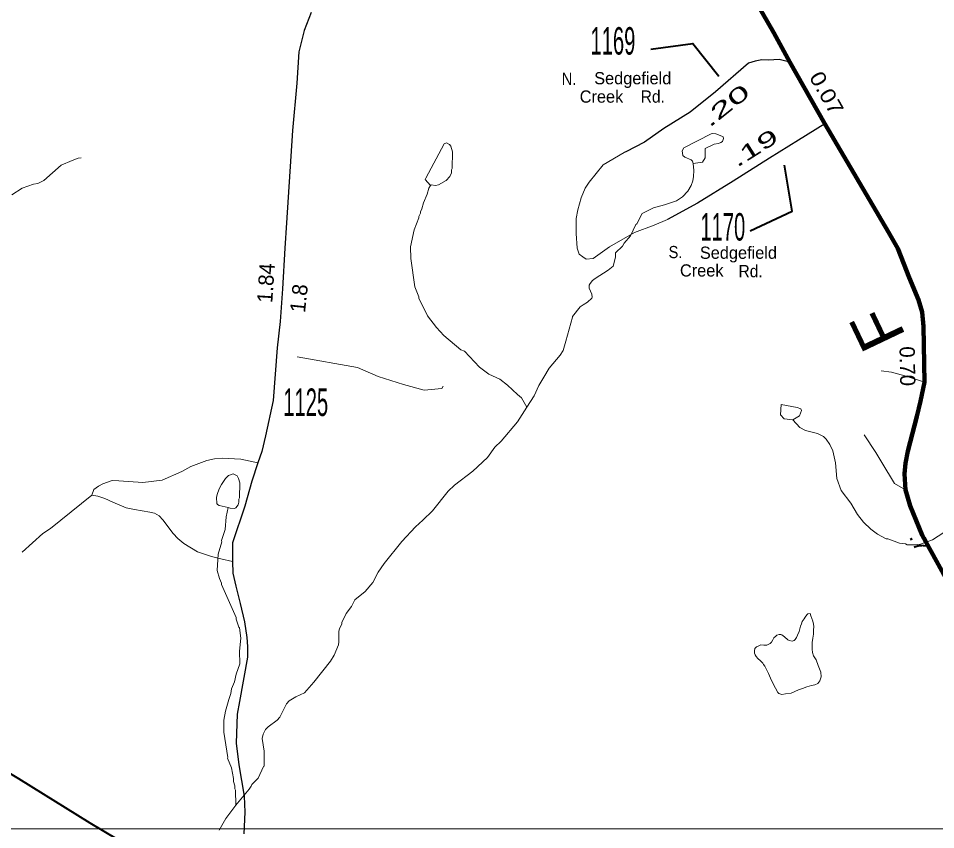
# Model space of a CAD drawing. Extents: x 472450 to 514595, y 155055 to 196778.
# Drawn here: x 480117 to 481620, y 162045 to 163374 of the extents above; entities that cross this region are included whole.
import ezdxf
from ezdxf.enums import TextEntityAlignment as Align

# ---------------------------------------------------------------- set-up
doc = ezdxf.new("R2010")
doc.units = 0
doc.header["$LTSCALE"] = 10
for name, color, linetype, lineweight in [('11', 7, 'Continuous', 40), ('17', 7, 'Continuous', 13), ('22', 7, 'Continuous', 13), ('29', 7, 'Continuous', 120), ('32', 7, 'Continuous', 25), ('35', 7, 'Continuous', 13), ('56', 7, 'Continuous', 40), ('62', 7, 'Continuous', 13), ('63', 7, 'Continuous', 13), ('8', 7, 'Continuous', 25)]:
    doc.layers.add(name, color=color, linetype=linetype, lineweight=lineweight)

msp = doc.modelspace()

# ---------------------------------------------------------------- linework, layer by layer
at = {"layer": '11'}
for points in [[(481153.17, 163323.45), (481222.3, 163332.37), (481264.67, 163278.82)], [(481316.29, 163025.98), (481385.08, 163057.9), (481372.11, 163133.18)]]:
    msp.add_lwpolyline(points, dxfattribs=at)
at = {"layer": '29'}
for points in [[(481380.99, 163301.89), (481354.65, 163350.16), (481328.12, 163396.48), (481307.96, 163428.39), (481277.72, 163481.4), (481259.14, 163526.08), (481242.72, 163573.92), (481228.67, 163611.89), (481195.39, 163713.01), (481176.4, 163762.93), (481172.51, 163778.42), (481166.17, 163803.68), (481148.28, 163848.37), (481131.73, 163910.3), (481111.15, 163972.41), (481097.88, 164008.95), (481079.51, 164060.54), (481077.72, 164065.57)], [(481781.03, 162170.86), (481773.36, 162189.86), (481745.63, 162254.39), (481651.2, 162430.93), (481598.15, 162527.17), (481578.52, 162575.55), (481570.56, 162601.29), (481568.97, 162627.54), (481570.56, 162645.04), (481574.27, 162665.11), (481589.13, 162721.73), (481595.49, 162746.95), (481601.86, 162777.83), (481600.27, 162868.93), (481598.15, 162892.6), (481591.78, 162912.67), (481576.93, 162949.22), (481567.91, 162971.86), (481557.83, 162996.57), (481542.97, 163023.33), (481438.28, 163201.04), (481380.99, 163301.89)]]:
    msp.add_lwpolyline(points, dxfattribs=at)
at = {"layer": '32'}
for points in [[(480596.65, 163383.22), (480584.89, 163353.76), (480576.4, 163318.76), (480573.22, 163267.81), (480565.79, 163190.09), (480556.24, 163038.77), (480553.59, 162997.08), (480549.34, 162930.69), (480545.63, 162877.16), (480540.86, 162833.93), (480534.4, 162748.07), (480521.95, 162689.71), (480515.52, 162664.22), (480509.17, 162645.99), (480499.48, 162615.7), (480487.81, 162574.53), (480467.65, 162514.82), (480467.65, 162483.94), (480468.18, 162464.9), (480472.95, 162443.8), (480480.38, 162415.49), (480487.28, 162385.12), (480490.99, 162359.39), (480492.05, 162344.98), (480492.05, 162327.48), (480479.1, 162254.93), (480475.15, 162234.28), (480473.48, 162186.45), (480478.26, 162150.94), (480486.74, 162099.99), (480487.81, 162073.74), (480486.21, 162038.22)], [(481380.99, 163301.89), (481363.85, 163306.38), (481346.16, 163305.38), (481335.02, 163305.89), (481324.41, 163303.83), (481313.27, 163300.23), (481259.48, 163253.19), (481218, 163220.16), (481174.45, 163193.1), (481143.04, 163170.73), (481112.24, 163155.02), (481109.8, 163153.88)], [(481438.28, 163201.04), (481395.4, 163174.44), (481347.69, 163144.83), (481288.29, 163107.22), (481229.87, 163070.79), (481180.41, 163044.11)]]:
    msp.add_lwpolyline(points, dxfattribs=at)
at = {"layer": '35'}
for points in [[(481180.41, 163044.11), (481158.67, 163035.04), (481126.25, 163023.1), (481085.64, 162999.28), (481058.63, 162980.61), (481047.48, 162979.58), (481041.65, 162983.19), (481035.81, 162987.3), (481032.63, 162997.08), (481031.08, 163021.42), (481030.84, 163045.82), (481033.45, 163060.41), (481039.27, 163079.87), (481045.56, 163095.6), (481052.41, 163105.28), (481075.41, 163133.86), (481109.8, 163153.88)], [(480573.63, 162819.48), (480672.42, 162801.94), (480706.23, 162787.18), (480747.77, 162773.98), (480781.83, 162764.92), (480810.67, 162767.49), (480812.76, 162771.2)], [(481530.77, 162796.35), (481547.75, 162794.3), (481573.21, 162787.09), (481601.86, 162777.83)], [(481570.56, 162601.29), (481552.52, 162612.1), (481547.75, 162619.82), (481536.61, 162638.35), (481522.28, 162662.54), (481502.77, 162691.36)], [(480237.02, 162592.61), (480240.2, 162602.31), (480248.24, 162607.7), (480254.96, 162611.28), (480270.31, 162616.52), (480281.29, 162616.36), (480320.86, 162613.37), (480352.59, 162617.18), (480384.53, 162631.36), (480399.27, 162639.66), (480425.64, 162649.68), (480437.89, 162652.55), (480450.72, 162653.57), (480481.18, 162651.92), (480509.17, 162645.99)], [(480122.86, 162499.16), (480156.84, 162529.76), (480169.14, 162538.11), (480237.02, 162592.61)], [(480237.02, 162592.61), (480246.75, 162591.26), (480258.26, 162587.43), (480271.61, 162581.12), (480293.45, 162572.27), (480306.8, 162569.07), (480332.33, 162565.02), (480339.67, 162563.1), (480347.51, 162558.68), (480353.49, 162552.52), (480370.29, 162529.74), (480378.05, 162521.65), (480387.71, 162513.59), (480410.06, 162499.85), (480433.14, 162492.25), (480448.31, 162488.34), (480467.65, 162483.94)]]:
    msp.add_lwpolyline(points, dxfattribs=at)
at = {"layer": '56'}
msp.add_lwpolyline([(480472.22, 161914.6), (480419.6, 161945.99), (480351.97, 161985.59), (480234.32, 162055.29), (480117.35, 162128.02), (479994.83, 162200.87), (479866.99, 162278.7), (479778.25, 162330.25), (479724.57, 162362.86), (479684.13, 162386.73), (479628.59, 162418.22), (479556.7, 162454.79), (479466.5, 162494.17), (479396.38, 162525.29), (479339.51, 162551.25), (479269.36, 162583.59), (479197.39, 162616.5), (479135.08, 162645.02), (479082.58, 162668.98)], dxfattribs=at)
at = {"layer": '62'}
for points in [[(481222.47, 163136.23), (481221.31, 163140), (481219.47, 163141.8), (481209.19, 163146.25), (481205.56, 163149.33), (481204.44, 163156.59), (481207.53, 163161.53), (481252.41, 163184.64), (481254.84, 163185.09), (481259.72, 163184.5), (481269.47, 163180.8), (481271.88, 163179.5), (481272.44, 163176.98), (481270.53, 163172.28), (481268.06, 163170.33), (481264.41, 163168.64), (481257.06, 163167.55), (481242.28, 163160.34), (481242.09, 163145.09), (481237.72, 163138.42)], [(480792, 163099.88), (480793.28, 163101.09), (480800.56, 163100.2), (480805.47, 163101.36), (480817.75, 163108.11), (480823.94, 163114.73), (480826.44, 163120.69), (480826.53, 163125.44), (480827.75, 163127.92), (480828.19, 163154.92), (480825.25, 163164.48), (480823.5, 163167.02), (480818.62, 163170.12), (480814.31, 163168.45), (480784.25, 163112.03), (480783.62, 163109.8)], [(481385.91, 162716.25), (481396.97, 162722.78), (481400.16, 162731.72), (481398.97, 162734.25), (481392.88, 162736.12), (481366.72, 162741.41), (481365.88, 162724.41), (481371.88, 162717.55)], [(480460.53, 162572.31), (480463.59, 162571.5), (480470.91, 162570.86), (480473.34, 162572.05), (480477.09, 162576.98), (480477.78, 162581.22), (480477.81, 162585.97), (480479.06, 162588.45), (480479.44, 162612.95), (480477.72, 162620.23), (480475.34, 162624.53), (480468.66, 162627.67), (480461.28, 162624.81), (480456.38, 162619.92), (480449.5, 162610.3), (480445.78, 162602.88), (480442.59, 162593.94), (480441.31, 162588.95), (480441.75, 162579.19), (480442.94, 162577.42), (480445.97, 162575.61)], [(481340.38, 162312.5), (481346.34, 162300.88), (481349.25, 162292.81), (481353.41, 162284.97), (481357.53, 162276.39), (481361.16, 162269.56), (481362.94, 162267.78), (481367.78, 162266.42), (481373.88, 162267.55), (481383.09, 162268.62), (481389.19, 162271), (481395.31, 162273.88), (481402.06, 162276.23), (481408.78, 162278.61), (481416.78, 162280.95), (481422.31, 162282.08), (481427.16, 162284.48), (481430.31, 162288.67), (481432.22, 162295.39), (481431.72, 162302.66), (481429.97, 162308.19), (481427.62, 162313.73), (481424.06, 162322.81), (481419.88, 162329.66), (481418.19, 162335.19), (481417.59, 162340.7), (481417.72, 162345.7), (481417.84, 162351.7), (481418.53, 162358.44), (481419.84, 162365.17), (481419.91, 162371.67), (481420.62, 162377.91), (481420.06, 162381.42), (481418.91, 162386.45), (481415.38, 162395.03), (481414.22, 162398.8), (481410.53, 162398.62), (481408.69, 162396.91), (481406.22, 162393.2), (481404.34, 162390.25), (481401.19, 162386.06), (481399.94, 162381.83), (481398.66, 162378.11), (481397.41, 162373.88), (481396.12, 162369.66), (481393.56, 162363.7), (481392.28, 162359.47), (481389.84, 162356.27), (481387.94, 162354.56), (481384.94, 162353.88), (481380.06, 162354.72), (481377.66, 162356.02), (481372.19, 162360.88), (481368, 162363.97), (481366.12, 162364.75), (481363.69, 162364.55), (481360.03, 162363.38), (481358.19, 162361.66), (481355.09, 162359.22), (481353.19, 162355.77), (481351.31, 162352.05), (481348.88, 162349.59), (481345.78, 162347.91), (481343.34, 162347.2), (481338.47, 162347.3), (481333.59, 162347.41), (481330.5, 162346.2), (481326.22, 162344.55), (481323.78, 162341.34), (481323.06, 162337.86), (481323, 162334.11), (481324.19, 162331.08), (481326, 162328.55), (481328.38, 162325), (481333.19, 162321.14), (481336.78, 162317.58), (481338, 162315.55)]]:
    msp.add_lwpolyline(points, close=True, dxfattribs=at)
for points in [[(480105.78, 163084.67), (480123, 163095.58), (480141.38, 163101.97), (480148.72, 163103.06), (480158.53, 163108.38), (480186.97, 163133.06), (480204.75, 163141.2), (480214.59, 163144.77), (480219.47, 163145.41)], [(480950.19, 162737.03), (480962, 162755.3), (480969.59, 162772.16), (480977.69, 162786.25), (480986.5, 162800.58), (481004.44, 162822.23), (481009.47, 162829.62), (481013.97, 162844.8), (481024.88, 162884.34), (481024.91, 162885.34), (481037.28, 162901.09), (481042.25, 162904.75), (481049.62, 162908.86), (481056.47, 162915.47), (481057.06, 162917.2), (481056.53, 162922.22), (481052.41, 162932.06), (481052.44, 162936.81), (481053.75, 162939.28), (481057.47, 162944.22), (481061.81, 162947.62), (481083.34, 162961.45), (481091.34, 162968.05), (481095.22, 162982.72), (481095.28, 162989.97), (481107.06, 163000.73), (481109.56, 163005.69), (481120.12, 163017.73), (481128.94, 163036.31), (481130.12, 163037.05), (481138.91, 163053.88), (481157.38, 163063.5), (481175.72, 163068.14), (481195.34, 163075), (481205.19, 163081.55), (481213.88, 163090.62), (481219.5, 163100.27), (481222.03, 163107.72), (481223.38, 163114.95), (481223.5, 163124.7), (481222.47, 163136.23)], [(480950.19, 162737.03), (480941.25, 162752.47), (480934.59, 162757.61), (480918.34, 162772.94), (480905.72, 162782.95), (480887.5, 162791.06), (480872.47, 162802.38), (480847.81, 162828.38), (480841.78, 162830.75), (480814.06, 162854.33), (480802.06, 162867.31), (480787.06, 162886.38), (480772.91, 162915.42), (480772.88, 162917.67), (480766.47, 162933.81), (480759.75, 162980.22), (480759.47, 162999.73), (480765.34, 163027.62), (480772.94, 163046.98), (480772.97, 163049.48), (480775.5, 163054.44), (480775.5, 163056.69), (480778.03, 163061.64), (480780.59, 163071.34), (480786.91, 163085.97), (480789.53, 163095.67), (480792, 163099.88)], [(480473, 162084.84), (480494.72, 162111.42), (480498.44, 162116.09), (480499.12, 162118.59), (480509.66, 162129.38), (480518.47, 162148.22), (480519.66, 162148.94), (480519.41, 162173.7), (480516.06, 162194.03), (480517.97, 162201.25), (480521.75, 162208.67), (480526.09, 162213.34), (480540.88, 162224.05), (480545.22, 162228.95), (480555.94, 162250.75), (480560.28, 162255.67), (480571.31, 162262.7), (480585.44, 162269.17), (480600.91, 162286.61), (480628.25, 162321.08), (480634.5, 162330.7), (480641.47, 162347.58), (480642.12, 162352.56), (480641.78, 162369.58), (480643.09, 162374.55), (480646.84, 162381.73), (480646.91, 162384.23), (480653.75, 162398.84), (480662.5, 162410.67), (480668.16, 162421.56), (480684.81, 162434.73), (480697.81, 162449.98), (480706.59, 162466.81), (480715.94, 162480.89), (480745.12, 162516.81), (480767.41, 162540.88), (480779.78, 162551.88), (480795.28, 162567.33), (480821.31, 162599.31), (480831.25, 162608.88), (480861.5, 162632.27), (480885.56, 162654.55), (480897.41, 162671.31), (480907.94, 162681.11), (480934.59, 162713.08), (480950.19, 162737.03)], [(481385.91, 162716.25), (481397.28, 162703.77), (481407, 162698.83), (481426.41, 162693.69), (481436.12, 162688.73), (481440.91, 162684.39), (481446.88, 162675.77), (481451.59, 162665.16), (481456.19, 162645.56), (481458.25, 162620.02), (481465.28, 162600.36), (481480.88, 162579.53), (481492.19, 162561.05), (481501.78, 162548.61), (481513.78, 162536.86), (481524.62, 162528.89), (481539.19, 162521.34), (481541.62, 162521.28), (481561.03, 162514.14), (481570.78, 162512.95), (481573.19, 162511.66), (481585.38, 162511.41), (481595.16, 162512.45), (481614.78, 162519.56), (481633.22, 162531.45)], [(480473, 162084.84), (480472.72, 162109.36), (480471.59, 162111.64), (480471.62, 162116.64), (480469.34, 162123.94), (480469.38, 162128.69), (480465.97, 162146.02), (480459.47, 162161.91), (480460.12, 162163.14), (480453.38, 162204.55), (480453.66, 162224.05), (480456.31, 162238.75), (480461.47, 162258.16), (480464.66, 162267.84), (480466, 162275.33), (480471.06, 162287.22), (480473.69, 162299.42), (480479.41, 162316.58), (480479.12, 162337.33), (480481.25, 162358.55), (480479.03, 162375.61), (480477.84, 162376.38), (480473.75, 162389.72), (480473.81, 162392.22), (480449.56, 162446.23), (480449.62, 162448.73), (480446.06, 162456.05), (480442.59, 162469.38), (480444.19, 162496.36), (480449.97, 162516.25), (480449.38, 162518.27), (480455.75, 162536.39), (480457.31, 162557.12), (480460.53, 162572.31)], [(480445.59, 162043.88), (480456.84, 162063.17), (480473, 162084.84)]]:
    msp.add_lwpolyline(points, dxfattribs=at)
at = {"layer": '63'}
msp.add_lwpolyline([(476458.9, 172350.87), (491060.41, 172350.87), (491060.41, 162046.38), (476458.9, 162046.38)], close=True, dxfattribs=at)

# ---------------------------------------------------------------- texts
at = {"layer": '11'}
for s, width, p in [('N.', 0.9, (481019.26, 163264.65)), ('Rd.', 0.95, (481156.5, 163235.64)), ('S.', 0.9, (481193.72, 162981.01)), ('Rd.', 0.95, (481316.82, 162949.77))]:
    msp.add_text(s, height=20, dxfattribs=dict(at, width=width)).set_placement(p, align=Align.CENTER)
for s, p in [('Sedgefield', (481123.65, 163265.77)), ('Creek', (481072.36, 163235.64)), ('Sedgefield', (481296.85, 162979.9)), ('Creek', (481236.65, 162950.89))]:
    msp.add_text(s, height=20, dxfattribs=at).set_placement(p, align=Align.CENTER)
at = {"layer": '17'}
for s, rotation, width, p in [('0.07', 299.598, 1.15, (481430.43, 163245.23)), ('.20', 38.534, 1.9, (481283.74, 163221.38)), ('.19', 32.339, 1.8, (481329.71, 163151.2)), ('.7', 296.561, 1.15, (481583.14, 162510.28))]:
    msp.add_text(s, height=25, rotation=rotation, dxfattribs=dict(at, width=width)).set_placement(p, align=Align.CENTER)
for s, rotation, p in [('1.84', 86.343, (480534.88, 162939.59)), ('1.8', 83.91, (480588.91, 162913.98)), ('0.70', 271.001, (481561.4, 162803.82))]:
    msp.add_text(s, height=25, rotation=rotation, dxfattribs=at).set_placement(p, align=Align.CENTER)
at = {"layer": '22', "width": 1.05}
msp.add_text('F', height=75, rotation=115.47, dxfattribs=at).set_placement((481558.49, 162881.74), align=Align.CENTER)
at = {"layer": '8', "width": 0.55}
for s, p in [('1169', (481091.13, 163314.38)), ('1170', (481271.21, 163009.78)), ('1125', (480587.63, 162722.55))]:
    msp.add_text(s, height=45, dxfattribs=at).set_placement(p, align=Align.CENTER)

doc.saveas('drawing.dxf')
